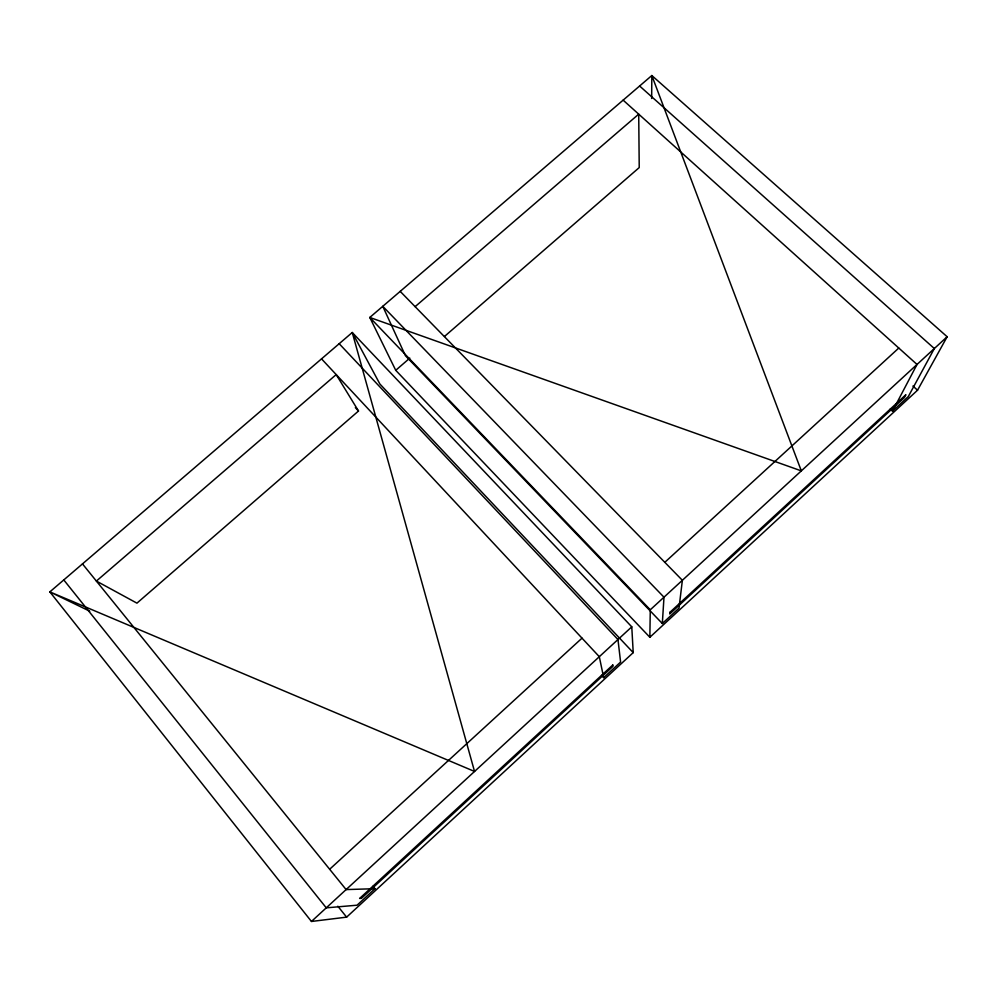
<?xml version="1.0" encoding="UTF-8"?>
<svg xmlns="http://www.w3.org/2000/svg" width="997" height="997" viewBox="0 0 997 997"><rect width="100%" height="100%" fill="white"/><g stroke="black" fill="none" stroke-linecap="round" stroke-linejoin="round"><path stroke-width="1.5" d="M651.664 98.479L651.826 75.535L369.787 317.457L395.734 370.311L649.857 637.27L917.539 390.213L947.15 336.749L651.826 75.535L801.326 470.883L369.787 317.457L650.281 609.803L649.857 637.27M662.32 623.536L663.99 597.203L382.773 306.316L405.418 355.68L662.32 623.536L678.994 608.158L682.372 580.304L400.196 291.373M890.221 409.057L892.502 411.15L917.028 364.453L623.137 100.149M372.978 886.296L374.947 888.701L357.063 905.201L326.256 907.843L63.783 579.93M601.565 675.368L603.683 677.648L620.595 662.045L617.966 639.538L339.179 343.703M892.502 411.15L908.292 396.582L934.339 348.539L639.613 86.004M346.62 917.14L633.22 652.624L631.774 626.839L352.253 332.5L49.85 591.882L311.45 921.465L346.62 917.14L337.846 906.223M311.45 921.465L631.774 626.839M650.281 609.803L947.15 336.749M329.658 869.259L582.011 638.155M664.812 562.32L898.783 348.053M395.734 370.311L409.804 358.122M358.509 411.013L136.938 603.148L96.385 581.064L336.201 374.598L358.509 411.013L355.343 407.599M444.512 336.438L639.227 167.583L638.716 114.156L415.113 306.665M374.947 888.701L346.109 889.586L82.477 563.891M89.767 611.198L49.85 591.882L474.535 771.454L352.253 332.5L379.894 384.032L633.22 652.624M912.928 386.038L917.539 390.213M321.52 358.858L599.309 656.699L603.683 677.648M669.884 612.332L669.735 613.965L904.341 397.579L905.887 394.7L669.884 612.332M612.781 664.999L359.63 898.447L361.45 898.322L612.981 666.32L612.781 664.999"/></g></svg>
